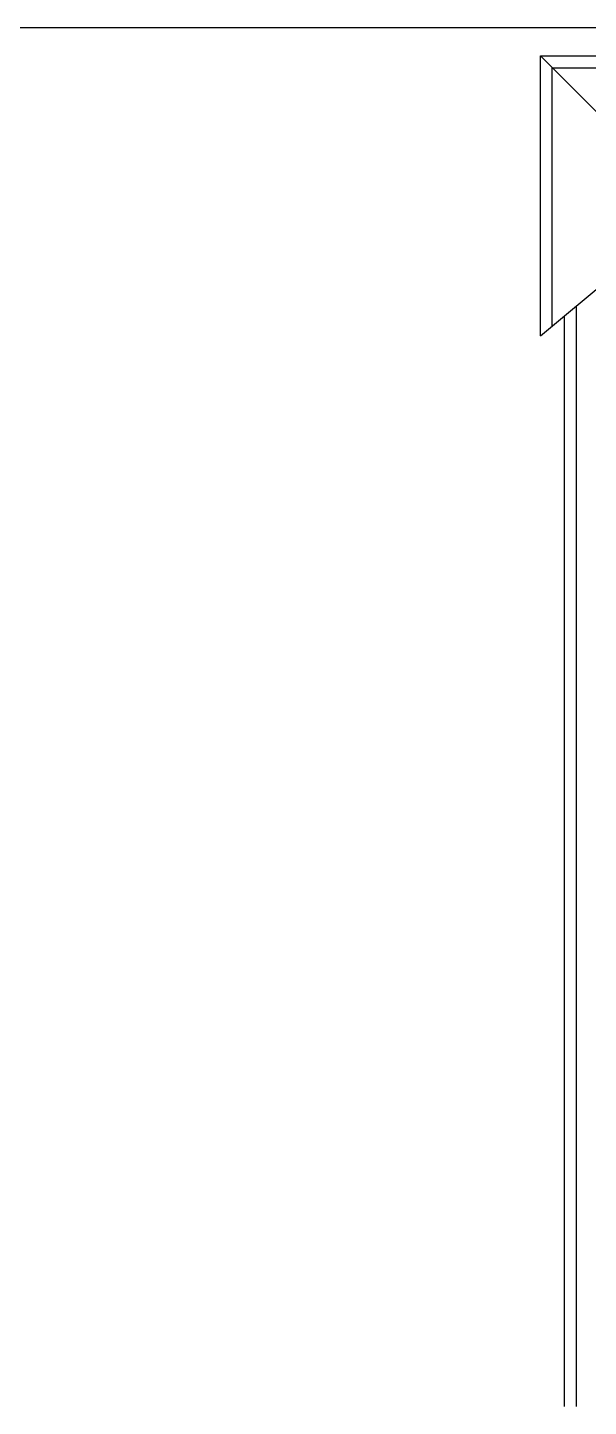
# Model space of a CAD drawing. Header units: inches. Extents: x 3.4 to 45.9, y 7.2 to 32.
# Drawn here: x 15.89 to 16.828, y 9.255 to 11.562 of the extents above; entities that cross this region are included whole.
import ezdxf

# ---------------------------------------------------------------- set-up
doc = ezdxf.new("R2010")
doc.units = ezdxf.units.IN
doc.header["$MEASUREMENT"] = 0
doc.layers.add('4', color=4, linetype='Continuous')

msp = doc.modelspace()

# ---------------------------------------------------------------- linework, layer by layer
at = {"layer": '4'}
for p, q in [((3.7032, 11.5622), (24.0294, 11.5622)), ((16.7479, 11.5147), (16.8679, 11.3947)), ((16.7479, 11.0461), (16.7479, 11.5147)), ((16.7479, 11.5147), (18.7279, 11.5147)), ((16.7679, 11.0628), (16.7679, 11.4947)), ((16.7679, 11.4947), (18.7079, 11.4947)), ((16.7479, 11.0461), (16.8679, 11.1461)), ((16.7879, 11.0794), (16.7879, 9.2547)), ((16.8079, 11.0961), (16.8079, 9.2547))]:
    msp.add_line(p, q, dxfattribs=at)

doc.saveas('drawing.dxf')
